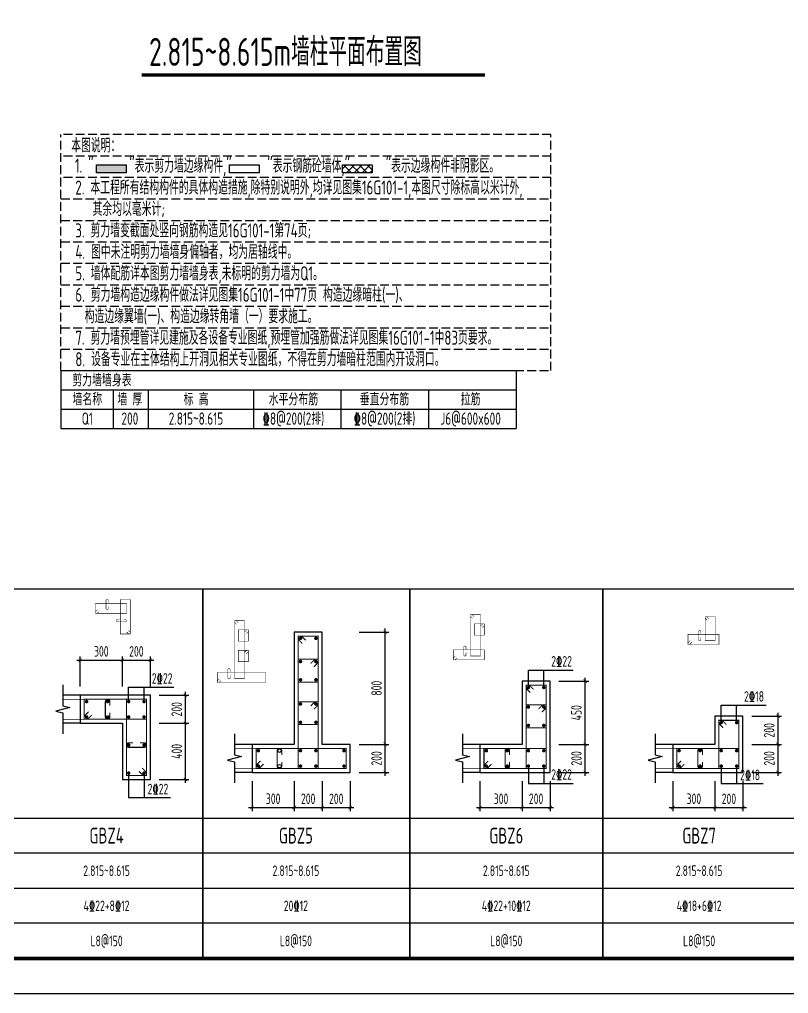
# Model space of a CAD drawing. Extents: x 826826 to 1642106, y -156213 to 399140.
# Drawn here: x 1189031 to 1210965, y 157860 to 185616 of the extents above; entities that cross this region are included whole.
import ezdxf
from ezdxf.enums import TextEntityAlignment as Align

# ---------------------------------------------------------------- set-up
doc = ezdxf.new("R2010")
doc.units = 0
doc.header["$LTSCALE"] = 1000
doc.linetypes.add('DASH', pattern=[0.35, 0.25, -0.1])
doc.layers.get('0').update_dxf_attribs({"linetype": 'CONTINUOUS'})
doc.layers.get('DEFPOINTS').update_dxf_attribs({"linetype": 'CONTINUOUS'})
for name, color, linetype in [('-TK', 7, 'CONTINUOUS'), ('COLU_DE_DIM', 3, 'CONTINUOUS'), ('COLU_DE_TH', 7, 'CONTINUOUS'), ('HATCH', 8, 'CONTINUOUS'), ('LABEL', 1, 'CONTINUOUS'), ('LINK', 6, 'CONTINUOUS'), ('LINK-INDEX', 6, 'CONTINUOUS'), ('PUB_TEXT', 2, 'CONTINUOUS'), ('REIN', 6, 'CONTINUOUS'), ('S-文字', 7, 'CONTINUOUS'), ('S-表格线', 54, 'CONTINUOUS'), ('TAB', 7, 'CONTINUOUS'), ('TAB_TEXT', 7, 'CONTINUOUS'), ('TEXT25', 2, 'CONTINUOUS'), ('THIN', 7, 'CONTINUOUS')]:
    doc.layers.add(name, color=color, linetype=linetype)
doc.styles.add('TSSD_DIMENSION', font='Tssdeng.shx', dxfattribs={"width": 0.7, "bigfont": 'tssdchn.shx'})
doc.styles.add('TSSD_REIN', font='tssdeng.shx', dxfattribs={"width": 0.7, "height": 300, "bigfont": 'tssdchn.shx'})
doc.dimstyles.new('TSSD_25_100', dxfattribs={"dimtxt": 300, "dimasz": 100, "dimexe": 100, "dimexo": 250, "dimgap": 100, "dimtad": 1, "dimdec": 0, "dimlfac": 0.25, "dimzin": 0, "dimdsep": 46, "dimtxsty": 'TSSD_DIMENSION', "dimblk": 'ARCHTICK', "dimcen": 0, "dimdle": 100, "dimclrt": 7, "dimadec": 0, "dimazin": 0, "dimtfac": 1, "dimtdec": 0, "dimtix": 1, "dimtmove": 2, "dimatfit": 3, "dimldrblk": 'ARCHTICK', "dimfxl": 0, "dimtolj": 1, "dimtzin": 0, "dimarcsym": 0})

# ---------------------------------------------------------------- blocks, each defined once
blk = doc.blocks.new('_ArchTick')
at = {"color": 0, "linetype": 'ByBlock', "const_width": 0.15}
blk.add_lwpolyline([(-0.5, -0.5), (0.5, 0.5)], dxfattribs=at)
blk = doc.blocks.new('*D522')
at = {"layer": 'COLU_DE_DIM', "color": 0, "lineweight": -2}
for p, q in [((1190765, 166610), (1190765, 167460)), ((1191965, 166610), (1191965, 167460)), ((1190665, 167360), (1192065, 167360))]:
    blk.add_line(p, q, dxfattribs=at)
at = {"layer": 'DEFPOINTS', "color": 0}
for p in [(1191965, 167360), (1190765, 166360), (1191965, 166360)]:
    blk.add_point(p, dxfattribs=at)
at = {"layer": 'COLU_DE_DIM', "color": 0, "lineweight": -2, "xscale": 100, "yscale": 100, "zscale": 100, "rotation": 180}
blk.add_blockref('_ArchTick', (1190765, 167360), dxfattribs=at)
at = {"layer": 'COLU_DE_DIM', "color": 0, "lineweight": -2, "xscale": 100, "yscale": 100, "zscale": 100}
blk.add_blockref('_ArchTick', (1191965, 167360), dxfattribs=at)
at = {"layer": 'COLU_DE_DIM', "color": 7, "insert": (1191365, 167610), "char_height": 300, "attachment_point": 5, "style": 'TSSD_DIMENSION'}
blk.add_mtext('\\A1;300', dxfattribs=at)
blk = doc.blocks.new('*D523')
at = {"layer": 'COLU_DE_DIM', "color": 0, "lineweight": -2}
for p, q in [((1191965, 166610), (1191965, 167460)), ((1192765, 166610), (1192765, 167460)), ((1191865, 167360), (1192865, 167360))]:
    blk.add_line(p, q, dxfattribs=at)
at = {"layer": 'DEFPOINTS', "color": 0}
for p in [(1192765, 167360), (1191965, 166360), (1192765, 166360)]:
    blk.add_point(p, dxfattribs=at)
at = {"layer": 'COLU_DE_DIM', "color": 0, "lineweight": -2, "xscale": 100, "yscale": 100, "zscale": 100, "rotation": 180}
blk.add_blockref('_ArchTick', (1191965, 167360), dxfattribs=at)
at = {"layer": 'COLU_DE_DIM', "color": 0, "lineweight": -2, "xscale": 100, "yscale": 100, "zscale": 100}
blk.add_blockref('_ArchTick', (1192765, 167360), dxfattribs=at)
at = {"layer": 'COLU_DE_DIM', "color": 7, "insert": (1192365, 167610), "char_height": 300, "attachment_point": 5, "style": 'TSSD_DIMENSION'}
blk.add_mtext('\\A1;200', dxfattribs=at)
blk = doc.blocks.new('*D524')
at = {"layer": 'COLU_DE_DIM', "color": 0, "lineweight": -2}
for p, q in [((1193015, 165560), (1193865, 165560)), ((1193765, 163860), (1193765, 165660)), ((1193015, 163960), (1193865, 163960))]:
    blk.add_line(p, q, dxfattribs=at)
at = {"layer": 'DEFPOINTS', "color": 0}
for p in [(1192765, 165560), (1193765, 165560), (1192765, 163960)]:
    blk.add_point(p, dxfattribs=at)
at = {"layer": 'COLU_DE_DIM', "color": 0, "lineweight": -2, "xscale": 100, "yscale": 100, "zscale": 100}
for p, rotation in [((1193765, 165560), 90), ((1193765, 163960), 270)]:
    blk.add_blockref('_ArchTick', p, dxfattribs=dict(at, rotation=rotation))
at = {"layer": 'COLU_DE_DIM', "color": 7, "insert": (1193515, 164760), "char_height": 300, "attachment_point": 5, "rotation": 90, "style": 'TSSD_DIMENSION'}
blk.add_mtext('\\A1;400', dxfattribs=at)
blk = doc.blocks.new('*D525')
at = {"layer": 'COLU_DE_DIM', "color": 0, "lineweight": -2}
for p, q in [((1193015, 166360), (1193865, 166360)), ((1193765, 165460), (1193765, 166460)), ((1193015, 165560), (1193865, 165560))]:
    blk.add_line(p, q, dxfattribs=at)
at = {"layer": 'DEFPOINTS', "color": 0}
for p in [(1192765, 166360), (1193765, 166360), (1192765, 165560)]:
    blk.add_point(p, dxfattribs=at)
at = {"layer": 'COLU_DE_DIM', "color": 0, "lineweight": -2, "xscale": 100, "yscale": 100, "zscale": 100}
for p, rotation in [((1193765, 166360), 90), ((1193765, 165560), 270)]:
    blk.add_blockref('_ArchTick', p, dxfattribs=dict(at, rotation=rotation))
at = {"layer": 'COLU_DE_DIM', "color": 7, "insert": (1193515, 165960), "char_height": 300, "attachment_point": 5, "rotation": 90, "style": 'TSSD_DIMENSION'}
blk.add_mtext('\\A1;200', dxfattribs=at)
blk = doc.blocks.new('*D526')
at = {"layer": 'COLU_DE_DIM', "color": 0, "lineweight": -2}
for p, q in [((1202165, 163910), (1202165, 163060)), ((1203365, 163910), (1203365, 163060)), ((1202065, 163160), (1203465, 163160))]:
    blk.add_line(p, q, dxfattribs=at)
at = {"layer": 'DEFPOINTS', "color": 0}
for p in [(1202165, 164160), (1203365, 164160), (1203365, 163160)]:
    blk.add_point(p, dxfattribs=at)
at = {"layer": 'COLU_DE_DIM', "color": 0, "lineweight": -2, "xscale": 100, "yscale": 100, "zscale": 100, "rotation": 180}
blk.add_blockref('_ArchTick', (1202165, 163160), dxfattribs=at)
at = {"layer": 'COLU_DE_DIM', "color": 0, "lineweight": -2, "xscale": 100, "yscale": 100, "zscale": 100}
blk.add_blockref('_ArchTick', (1203365, 163160), dxfattribs=at)
at = {"layer": 'COLU_DE_DIM', "color": 7, "insert": (1202765, 163410), "char_height": 300, "attachment_point": 5, "style": 'TSSD_DIMENSION'}
blk.add_mtext('\\A1;300', dxfattribs=at)
blk = doc.blocks.new('*D527')
at = {"layer": 'COLU_DE_DIM', "color": 0, "lineweight": -2}
for p, q in [((1203365, 163910), (1203365, 163060)), ((1204165, 163910), (1204165, 163060)), ((1203265, 163160), (1204265, 163160))]:
    blk.add_line(p, q, dxfattribs=at)
at = {"layer": 'DEFPOINTS', "color": 0}
for p in [(1203365, 164160), (1204165, 164160), (1204165, 163160)]:
    blk.add_point(p, dxfattribs=at)
at = {"layer": 'COLU_DE_DIM', "color": 0, "lineweight": -2, "xscale": 100, "yscale": 100, "zscale": 100, "rotation": 180}
blk.add_blockref('_ArchTick', (1203365, 163160), dxfattribs=at)
at = {"layer": 'COLU_DE_DIM', "color": 0, "lineweight": -2, "xscale": 100, "yscale": 100, "zscale": 100}
blk.add_blockref('_ArchTick', (1204165, 163160), dxfattribs=at)
at = {"layer": 'COLU_DE_DIM', "color": 7, "insert": (1203765, 163410), "char_height": 300, "attachment_point": 5, "style": 'TSSD_DIMENSION'}
blk.add_mtext('\\A1;200', dxfattribs=at)
blk = doc.blocks.new('*D528')
at = {"layer": 'COLU_DE_DIM', "color": 0, "lineweight": -2}
for p, q in [((1204415, 164960), (1205265, 164960)), ((1205165, 164060), (1205165, 165060)), ((1204415, 164160), (1205265, 164160))]:
    blk.add_line(p, q, dxfattribs=at)
at = {"layer": 'DEFPOINTS', "color": 0}
for p in [(1204165, 164960), (1205165, 164960), (1204165, 164160)]:
    blk.add_point(p, dxfattribs=at)
at = {"layer": 'COLU_DE_DIM', "color": 0, "lineweight": -2, "xscale": 100, "yscale": 100, "zscale": 100}
for p, rotation in [((1205165, 164960), 90), ((1205165, 164160), 270)]:
    blk.add_blockref('_ArchTick', p, dxfattribs=dict(at, rotation=rotation))
at = {"layer": 'COLU_DE_DIM', "color": 7, "insert": (1204915, 164560), "char_height": 300, "attachment_point": 5, "rotation": 90, "style": 'TSSD_DIMENSION'}
blk.add_mtext('\\A1;200', dxfattribs=at)
blk = doc.blocks.new('*D529')
at = {"layer": 'COLU_DE_DIM', "color": 0, "lineweight": -2}
for p, q in [((1205165, 164860), (1205165, 166860)), ((1204415, 166760), (1205265, 166760)), ((1204415, 164960), (1205265, 164960))]:
    blk.add_line(p, q, dxfattribs=at)
at = {"layer": 'DEFPOINTS', "color": 0}
for p in [(1204165, 166760), (1205165, 166760), (1204165, 164960)]:
    blk.add_point(p, dxfattribs=at)
at = {"layer": 'COLU_DE_DIM', "color": 0, "lineweight": -2, "xscale": 100, "yscale": 100, "zscale": 100}
for p, rotation in [((1205165, 166760), 90), ((1205165, 164960), 270)]:
    blk.add_blockref('_ArchTick', p, dxfattribs=dict(at, rotation=rotation))
at = {"layer": 'COLU_DE_DIM', "color": 7, "insert": (1204915, 165860), "char_height": 300, "attachment_point": 5, "rotation": 90, "style": 'TSSD_DIMENSION'}
blk.add_mtext('\\A1;450', dxfattribs=at)
blk = doc.blocks.new('*D542')
at = {"layer": 'COLU_DE_DIM', "color": 0, "lineweight": -2}
for p, q in [((1207665, 163910), (1207665, 163060)), ((1208865, 163910), (1208865, 163060)), ((1207565, 163160), (1208965, 163160))]:
    blk.add_line(p, q, dxfattribs=at)
at = {"layer": 'DEFPOINTS', "color": 0}
for p in [(1207665, 164160), (1208865, 164160), (1208865, 163160)]:
    blk.add_point(p, dxfattribs=at)
at = {"layer": 'COLU_DE_DIM', "color": 0, "lineweight": -2, "xscale": 100, "yscale": 100, "zscale": 100, "rotation": 180}
blk.add_blockref('_ArchTick', (1207665, 163160), dxfattribs=at)
at = {"layer": 'COLU_DE_DIM', "color": 0, "lineweight": -2, "xscale": 100, "yscale": 100, "zscale": 100}
blk.add_blockref('_ArchTick', (1208865, 163160), dxfattribs=at)
at = {"layer": 'COLU_DE_DIM', "color": 7, "insert": (1208265, 163410), "char_height": 300, "attachment_point": 5, "style": 'TSSD_DIMENSION'}
blk.add_mtext('\\A1;300', dxfattribs=at)
blk = doc.blocks.new('*D543')
at = {"layer": 'COLU_DE_DIM', "color": 0, "lineweight": -2}
for p, q in [((1208865, 163910), (1208865, 163060)), ((1209665, 163910), (1209665, 163060)), ((1208765, 163160), (1209765, 163160))]:
    blk.add_line(p, q, dxfattribs=at)
at = {"layer": 'DEFPOINTS', "color": 0}
for p in [(1208865, 164160), (1209665, 164160), (1209665, 163160)]:
    blk.add_point(p, dxfattribs=at)
at = {"layer": 'COLU_DE_DIM', "color": 0, "lineweight": -2, "xscale": 100, "yscale": 100, "zscale": 100, "rotation": 180}
blk.add_blockref('_ArchTick', (1208865, 163160), dxfattribs=at)
at = {"layer": 'COLU_DE_DIM', "color": 0, "lineweight": -2, "xscale": 100, "yscale": 100, "zscale": 100}
blk.add_blockref('_ArchTick', (1209665, 163160), dxfattribs=at)
at = {"layer": 'COLU_DE_DIM', "color": 7, "insert": (1209265, 163410), "char_height": 300, "attachment_point": 5, "style": 'TSSD_DIMENSION'}
blk.add_mtext('\\A1;200', dxfattribs=at)
blk = doc.blocks.new('*D544')
at = {"layer": 'COLU_DE_DIM', "color": 0, "lineweight": -2}
for p, q in [((1209915, 164960), (1210765, 164960)), ((1210665, 164060), (1210665, 165060)), ((1209915, 164160), (1210765, 164160))]:
    blk.add_line(p, q, dxfattribs=at)
at = {"layer": 'DEFPOINTS', "color": 0}
for p in [(1209665, 164960), (1210665, 164960), (1209665, 164160)]:
    blk.add_point(p, dxfattribs=at)
at = {"layer": 'COLU_DE_DIM', "color": 0, "lineweight": -2, "xscale": 100, "yscale": 100, "zscale": 100}
for p, rotation in [((1210665, 164960), 90), ((1210665, 164160), 270)]:
    blk.add_blockref('_ArchTick', p, dxfattribs=dict(at, rotation=rotation))
at = {"layer": 'COLU_DE_DIM', "color": 7, "insert": (1210415, 164560), "char_height": 300, "attachment_point": 5, "rotation": 90, "style": 'TSSD_DIMENSION'}
blk.add_mtext('\\A1;200', dxfattribs=at)
blk = doc.blocks.new('*D545')
at = {"layer": 'COLU_DE_DIM', "color": 0, "lineweight": -2}
for p, q in [((1209915, 165760), (1210765, 165760)), ((1210665, 164860), (1210665, 165860)), ((1209915, 164960), (1210765, 164960))]:
    blk.add_line(p, q, dxfattribs=at)
at = {"layer": 'DEFPOINTS', "color": 0}
for p in [(1209665, 165760), (1210665, 165760), (1209665, 164960)]:
    blk.add_point(p, dxfattribs=at)
at = {"layer": 'COLU_DE_DIM', "color": 0, "lineweight": -2, "xscale": 100, "yscale": 100, "zscale": 100}
for p, rotation in [((1210665, 165760), 90), ((1210665, 164960), 270)]:
    blk.add_blockref('_ArchTick', p, dxfattribs=dict(at, rotation=rotation))
at = {"layer": 'COLU_DE_DIM', "color": 7, "insert": (1210415, 165360), "char_height": 300, "attachment_point": 5, "rotation": 90, "style": 'TSSD_DIMENSION'}
blk.add_mtext('\\A1;200', dxfattribs=at)
blk = doc.blocks.new('*D546')
at = {"layer": 'COLU_DE_DIM', "color": 0, "lineweight": -2}
for p, q in [((1195665, 163910), (1195665, 163060)), ((1196865, 163910), (1196865, 163060)), ((1195565, 163160), (1196965, 163160))]:
    blk.add_line(p, q, dxfattribs=at)
at = {"layer": 'DEFPOINTS', "color": 0}
for p in [(1195665, 164160), (1196865, 164160), (1196865, 163160)]:
    blk.add_point(p, dxfattribs=at)
at = {"layer": 'COLU_DE_DIM', "color": 0, "lineweight": -2, "xscale": 100, "yscale": 100, "zscale": 100, "rotation": 180}
blk.add_blockref('_ArchTick', (1195665, 163160), dxfattribs=at)
at = {"layer": 'COLU_DE_DIM', "color": 0, "lineweight": -2, "xscale": 100, "yscale": 100, "zscale": 100}
blk.add_blockref('_ArchTick', (1196865, 163160), dxfattribs=at)
at = {"layer": 'COLU_DE_DIM', "color": 7, "insert": (1196265, 163410), "char_height": 300, "attachment_point": 5, "style": 'TSSD_DIMENSION'}
blk.add_mtext('\\A1;300', dxfattribs=at)
blk = doc.blocks.new('*D547')
at = {"layer": 'COLU_DE_DIM', "color": 0, "lineweight": -2}
for p, q in [((1196865, 163910), (1196865, 163060)), ((1197665, 163910), (1197665, 163060)), ((1196765, 163160), (1197765, 163160))]:
    blk.add_line(p, q, dxfattribs=at)
at = {"layer": 'DEFPOINTS', "color": 0}
for p in [(1196865, 164160), (1197665, 164160), (1197665, 163160)]:
    blk.add_point(p, dxfattribs=at)
at = {"layer": 'COLU_DE_DIM', "color": 0, "lineweight": -2, "xscale": 100, "yscale": 100, "zscale": 100, "rotation": 180}
blk.add_blockref('_ArchTick', (1196865, 163160), dxfattribs=at)
at = {"layer": 'COLU_DE_DIM', "color": 0, "lineweight": -2, "xscale": 100, "yscale": 100, "zscale": 100}
blk.add_blockref('_ArchTick', (1197665, 163160), dxfattribs=at)
at = {"layer": 'COLU_DE_DIM', "color": 7, "insert": (1197265, 163410), "char_height": 300, "attachment_point": 5, "style": 'TSSD_DIMENSION'}
blk.add_mtext('\\A1;200', dxfattribs=at)
blk = doc.blocks.new('*D548')
at = {"layer": 'COLU_DE_DIM', "color": 0, "lineweight": -2}
for p, q in [((1197665, 163910), (1197665, 163060)), ((1198465, 163910), (1198465, 163060)), ((1197565, 163160), (1198565, 163160))]:
    blk.add_line(p, q, dxfattribs=at)
at = {"layer": 'DEFPOINTS', "color": 0}
for p in [(1197665, 164160), (1198465, 164160), (1198465, 163160)]:
    blk.add_point(p, dxfattribs=at)
at = {"layer": 'COLU_DE_DIM', "color": 0, "lineweight": -2, "xscale": 100, "yscale": 100, "zscale": 100, "rotation": 180}
blk.add_blockref('_ArchTick', (1197665, 163160), dxfattribs=at)
at = {"layer": 'COLU_DE_DIM', "color": 0, "lineweight": -2, "xscale": 100, "yscale": 100, "zscale": 100}
blk.add_blockref('_ArchTick', (1198465, 163160), dxfattribs=at)
at = {"layer": 'COLU_DE_DIM', "color": 7, "insert": (1198065, 163410), "char_height": 300, "attachment_point": 5, "style": 'TSSD_DIMENSION'}
blk.add_mtext('\\A1;200', dxfattribs=at)
blk = doc.blocks.new('*D549')
at = {"layer": 'COLU_DE_DIM', "color": 0, "lineweight": -2}
for p, q in [((1198715, 164960), (1199565, 164960)), ((1199465, 164060), (1199465, 165060)), ((1198715, 164160), (1199565, 164160))]:
    blk.add_line(p, q, dxfattribs=at)
at = {"layer": 'DEFPOINTS', "color": 0}
for p in [(1198465, 164960), (1199465, 164960), (1198465, 164160)]:
    blk.add_point(p, dxfattribs=at)
at = {"layer": 'COLU_DE_DIM', "color": 0, "lineweight": -2, "xscale": 100, "yscale": 100, "zscale": 100}
for p, rotation in [((1199465, 164960), 90), ((1199465, 164160), 270)]:
    blk.add_blockref('_ArchTick', p, dxfattribs=dict(at, rotation=rotation))
at = {"layer": 'COLU_DE_DIM', "color": 7, "insert": (1199215, 164560), "char_height": 300, "attachment_point": 5, "rotation": 90, "style": 'TSSD_DIMENSION'}
blk.add_mtext('\\A1;200', dxfattribs=at)
blk = doc.blocks.new('*D550')
at = {"layer": 'COLU_DE_DIM', "color": 0, "lineweight": -2}
for p, q in [((1199465, 164860), (1199465, 168260)), ((1198715, 168160), (1199565, 168160)), ((1198715, 164960), (1199565, 164960))]:
    blk.add_line(p, q, dxfattribs=at)
at = {"layer": 'DEFPOINTS', "color": 0}
for p in [(1198465, 168160), (1199465, 168160), (1198465, 164960)]:
    blk.add_point(p, dxfattribs=at)
at = {"layer": 'COLU_DE_DIM', "color": 0, "lineweight": -2, "xscale": 100, "yscale": 100, "zscale": 100}
for p, rotation in [((1199465, 168160), 90), ((1199465, 164960), 270)]:
    blk.add_blockref('_ArchTick', p, dxfattribs=dict(at, rotation=rotation))
at = {"layer": 'COLU_DE_DIM', "color": 7, "insert": (1199215, 166560), "char_height": 300, "attachment_point": 5, "rotation": 90, "style": 'TSSD_DIMENSION'}
blk.add_mtext('\\A1;800', dxfattribs=at)
blk = doc.blocks.new('A1')
blk.add_lwpolyline([(0, 59400), (0, 0), (84100, 0), (84100, 59400)], close=True)
at = {"const_width": 100}
blk.add_lwpolyline([(2500, 58400), (2500, 1000), (83100, 1000), (83100, 58400)], close=True, dxfattribs=at)
blk = doc.blocks.new('*U15')
at = {"layer": 'HATCH'}
for points in [[(5140097, 756132), (5140097, 756363), (5140942, 756132)], [(5140097, 756363), (5140942, 756132), (5140942, 756363)]]:
    blk.add_solid(points, dxfattribs=at)

msp = doc.modelspace()

# ---------------------------------------------------------------- hatches: boundary and pattern name
at = {"layer": 'HATCH'}
h = msp.add_hatch(dxfattribs=at)
h.set_pattern_fill('HOLE_MATETIEL', color=252, scale=50, style=0)
h.set_pattern_definition([(45, (894333.28, 215106.68), (-112.2532, 112.2532), []), (135, (894333.28, 215106.68), (-112.2532, -112.2532), [])])
h.paths.add_polyline_path([(1198247.63, 181475.7), (1199092.43, 181475.7), (1199092.43, 181244.98), (1198247.63, 181244.98)])

# ---------------------------------------------------------------- linework, layer by layer
at = {"layer": 'COLU_DE_TH'}
for points in [[(1195664.93, 164959.85), (1195664.93, 164159.85), (1198464.93, 164159.85), (1198464.93, 164959.85), (1197664.93, 164959.85), (1197664.94, 168160.34), (1196864.94, 168160.34), (1196864.93, 164959.85), (1195664.93, 164959.85)], [(1202164.93, 164959.85), (1202164.93, 164159.85), (1204164.93, 164159.85), (1204164.93, 166759.85), (1203364.93, 166759.85), (1203364.93, 164959.85), (1202164.93, 164959.85)], [(1190764.93, 166359.85), (1190764.93, 165559.85), (1191964.93, 165559.85), (1191964.93, 163959.85), (1192764.93, 163959.85), (1192764.93, 166359.85), (1190764.93, 166359.85)], [(1207664.93, 164959.85), (1207664.93, 164159.85), (1209664.93, 164159.85), (1209664.93, 165759.85), (1208864.93, 165759.85), (1208864.93, 164959.85), (1207664.93, 164959.85)]]:
    msp.add_lwpolyline(points, close=True, dxfattribs=at)
at = {"layer": 'LABEL'}
for p, q in [((1203544.93, 167075.37), (1204824.93, 167075.37)), ((1203544.93, 166579.85), (1203544.93, 167075.37)), ((1203984.93, 166579.85), (1203984.93, 167075.37)), ((1192144.93, 166587.3), (1193433.65, 166587.3)), ((1192144.93, 166179.84), (1192144.93, 166587.3)), ((1192584.93, 166179.84), (1192584.93, 166587.3)), ((1209044.93, 166075.37), (1210324.93, 166075.37)), ((1209044.93, 165579.85), (1209044.93, 166075.37)), ((1209484.93, 165579.85), (1209484.93, 166075.37)), ((1203544.93, 164339.85), (1203544.93, 163844.32)), ((1203984.93, 164339.85), (1203984.93, 163844.32)), ((1209044.93, 164339.85), (1209044.93, 163844.32)), ((1209484.93, 164339.85), (1209484.93, 163844.32)), ((1192144.93, 164139.85), (1192144.93, 163443.98)), ((1192584.93, 164139.85), (1192584.93, 163443.98)), ((1203544.93, 163844.32), (1204824.93, 163844.32)), ((1209044.93, 163844.32), (1210239.54, 163844.32)), ((1192144.93, 163443.98), (1193339.54, 163443.98))]:
    msp.add_line(p, q, dxfattribs=at)
at = {"layer": 'LINK', "const_width": 30}
for points in [[(1197099.94, 167833.42), (1196979.94, 167953.42), (1196979.94, 168045.34), (1197549.94, 168045.34), (1197549.93, 164274.85), (1196979.93, 164274.85), (1196979.94, 168045.34), (1197071.86, 168045.34), (1197191.86, 167925.34)], [(1197338.01, 167264.34), (1197458.01, 167384.34), (1197549.94, 167384.34), (1197549.94, 166734.36), (1196979.94, 166734.36), (1196979.94, 167384.34), (1197549.94, 167384.34), (1197549.94, 167292.42), (1197429.94, 167172.42)], [(1203599.93, 166432.92), (1203479.93, 166552.92), (1203479.93, 166644.85), (1204049.93, 166644.85), (1204049.93, 164274.85), (1203479.93, 164274.85), (1203479.93, 166644.85), (1203571.86, 166644.85), (1203691.86, 166524.85)], [(1191091.86, 165794.85), (1190971.86, 165674.85), (1190879.93, 165674.85), (1190879.93, 166244.85), (1192649.93, 166244.85), (1192649.93, 165674.85), (1190879.93, 165674.85), (1190879.93, 165766.77), (1190999.93, 165886.77)], [(1192529.93, 164286.77), (1192649.93, 164166.77), (1192649.93, 164074.85), (1192079.93, 164074.85), (1192079.93, 166244.85), (1192649.93, 166244.85), (1192649.93, 164074.85), (1192558.01, 164074.85), (1192438.01, 164194.85)], [(1197338.01, 166053.36), (1197458.01, 166173.36), (1197549.94, 166173.36), (1197549.94, 165523.38), (1196979.94, 165523.38), (1196979.94, 166173.36), (1197549.94, 166173.36), (1197549.94, 166081.43), (1197429.94, 165961.43)], [(1203838.01, 165969.16), (1203958.01, 166089.16), (1204049.93, 166089.16), (1204049.93, 165433.33), (1203479.93, 165433.33), (1203479.93, 166089.16), (1204049.93, 166089.16), (1204049.93, 165997.24), (1203929.93, 165877.24)], [(1209099.93, 165432.92), (1208979.93, 165552.92), (1208979.93, 165644.85), (1209549.93, 165644.85), (1209549.93, 164274.85), (1208979.93, 164274.85), (1208979.93, 165644.85), (1209071.86, 165644.85), (1209191.86, 165524.85)], [(1195991.86, 164394.85), (1195871.86, 164274.85), (1195779.93, 164274.85), (1195779.93, 164844.85), (1198349.93, 164844.85), (1198349.93, 164274.85), (1195779.93, 164274.85), (1195779.93, 164366.77), (1195899.93, 164486.77)], [(1202491.86, 164394.85), (1202371.86, 164274.85), (1202279.93, 164274.85), (1202279.93, 164844.85), (1204049.93, 164844.85), (1204049.93, 164274.85), (1202279.93, 164274.85), (1202279.93, 164366.77), (1202399.93, 164486.77)], [(1207991.86, 164394.85), (1207871.86, 164274.85), (1207779.93, 164274.85), (1207779.93, 164844.85), (1209549.93, 164844.85), (1209549.93, 164274.85), (1207779.93, 164274.85), (1207779.93, 164366.77), (1207899.93, 164486.77)]]:
    msp.add_lwpolyline(points, dxfattribs=at)
for points in [[(1191609.93, 166059.85), (1191609.93, 166179.85, 1), (1191479.93, 166179.85), (1191479.93, 165739.85, 1), (1191609.93, 165739.85), (1191609.93, 165859.85)], [(1192264.93, 165004.85), (1192144.93, 165004.85, 1), (1192144.93, 164874.85), (1192584.93, 164874.85, 1), (1192584.93, 165004.85), (1192464.93, 165004.85)], [(1196509.93, 164659.85), (1196509.93, 164779.85, 1), (1196379.93, 164779.85), (1196379.93, 164339.85, 1), (1196509.93, 164339.85), (1196509.93, 164459.85)], [(1203009.93, 164659.85), (1203009.93, 164779.85, 1), (1202879.93, 164779.85), (1202879.93, 164339.85, 1), (1203009.93, 164339.85), (1203009.93, 164459.85)], [(1208509.93, 164659.85), (1208509.93, 164779.85, 1), (1208379.93, 164779.85), (1208379.93, 164339.85, 1), (1208509.93, 164339.85), (1208509.93, 164459.85)]]:
    msp.add_lwpolyline(points, format="xyb", dxfattribs=at)
at = {"layer": 'LINK-INDEX', "const_width": 15}
for points in [[(1191562.43, 168994.66), (1191562.43, 169054.66, 1), (1191497.43, 169054.66), (1191497.43, 168834.66, 1), (1191562.43, 168834.66), (1191562.43, 168894.66)], [(1191889.93, 168517.16), (1191829.93, 168517.16, 1), (1191829.93, 168452.16), (1192049.93, 168452.16, 1), (1192049.93, 168517.16), (1191989.93, 168517.16)], [(1208462.43, 168109.85), (1208462.43, 168169.85, 1), (1208397.43, 168169.85), (1208397.43, 167949.85, 1), (1208462.43, 167949.85), (1208462.43, 168009.85)], [(1201768.58, 167669.36), (1201768.58, 167729.36, 1), (1201703.58, 167729.36), (1201703.58, 167509.36, 1), (1201768.58, 167509.36), (1201768.58, 167569.36)], [(1195038.26, 167024.18), (1195038.26, 167084.18, 1), (1194973.26, 167084.18), (1194973.26, 166864.18, 1), (1195038.26, 166864.18), (1195038.26, 166924.18)]]:
    msp.add_lwpolyline(points, format="xyb", dxfattribs=at)
for points in [[(1192132.43, 168208.12), (1192192.43, 168148.12), (1192192.43, 168102.16), (1191907.43, 168102.16), (1191907.43, 169087.16), (1192192.43, 169087.16), (1192192.43, 168102.16), (1192146.47, 168102.16), (1192086.47, 168162.16)], [(1191303.4, 168752.16), (1191243.4, 168692.16), (1191197.43, 168692.16), (1191197.43, 168977.16), (1192082.43, 168977.16), (1192082.43, 168692.16), (1191197.43, 168692.16), (1191197.43, 168738.12), (1191257.43, 168798.12)], [(1195223.26, 168379.15), (1195163.26, 168439.15), (1195163.26, 168485.11), (1195448.26, 168485.11), (1195448.26, 166831.68), (1195163.26, 166831.68), (1195163.26, 168485.11), (1195209.22, 168485.11), (1195269.22, 168425.11)], [(1201953.58, 168549.65), (1201893.58, 168609.65), (1201893.58, 168655.61), (1202178.58, 168655.61), (1202178.58, 167476.86), (1201893.58, 167476.86), (1201893.58, 168655.61), (1201939.55, 168655.61), (1201999.55, 168595.61)], [(1208647.43, 168496.38), (1208587.43, 168556.38), (1208587.43, 168602.35), (1208872.43, 168602.35), (1208872.43, 167917.35), (1208587.43, 167917.35), (1208587.43, 168602.35), (1208633.39, 168602.35), (1208693.39, 168542.35)], [(1195452.3, 168165.12), (1195512.3, 168225.12), (1195558.26, 168225.12), (1195558.26, 167900.13), (1195273.26, 167900.13), (1195273.26, 168225.12), (1195558.26, 168225.12), (1195558.26, 168179.16), (1195498.26, 168119.16)], [(1202182.62, 168335.62), (1202242.62, 168395.62), (1202288.58, 168395.62), (1202288.58, 168070.63), (1202003.58, 168070.63), (1202003.58, 168395.62), (1202288.58, 168395.62), (1202288.58, 168349.66), (1202228.58, 168289.66)], [(1208203.39, 167867.35), (1208143.39, 167807.35), (1208097.43, 167807.35), (1208097.43, 168092.35), (1208982.43, 168092.35), (1208982.43, 167807.35), (1208097.43, 167807.35), (1208097.43, 167853.31), (1208157.43, 167913.31)], [(1195452.3, 167580.14), (1195512.3, 167640.14), (1195558.26, 167640.14), (1195558.26, 167315.15), (1195273.26, 167315.15), (1195273.26, 167640.14), (1195558.26, 167640.14), (1195558.26, 167594.18), (1195498.26, 167534.18)], [(1201509.55, 167426.86), (1201449.55, 167366.86), (1201403.58, 167366.86), (1201403.58, 167651.86), (1202288.58, 167651.86), (1202288.58, 167366.86), (1201403.58, 167366.86), (1201403.58, 167412.82), (1201463.58, 167472.82)], [(1194779.22, 166781.68), (1194719.22, 166721.68), (1194673.26, 166721.68), (1194673.26, 167006.68), (1196058.26, 167006.68), (1196058.26, 166721.68), (1194673.26, 166721.68), (1194673.26, 166767.64), (1194733.26, 166827.64)]]:
    msp.add_lwpolyline(points, dxfattribs=at)
at = {"layer": 'LINK-INDEX', "color": 1, "const_width": 20}
for points in [[(1190979.93, 166244.85), (1190264.93, 166244.85)], [(1190979.93, 165674.85), (1190264.93, 165674.85)], [(1195879.93, 164844.85), (1195164.93, 164844.85)], [(1202379.93, 164844.85), (1201664.93, 164844.85)], [(1207879.93, 164844.85), (1207164.93, 164844.85)], [(1195879.93, 164274.85), (1195164.93, 164274.85)], [(1202379.93, 164274.85), (1201664.93, 164274.85)], [(1207879.93, 164274.85), (1207164.93, 164274.85)]]:
    msp.add_lwpolyline(points, dxfattribs=at)
at = {"layer": 'PUB_TEXT', "color": 7, "const_width": 100}
msp.add_lwpolyline([(1192516.95, 184033.3), (1202304.08, 184033.3)], dxfattribs=at)
at = {"layer": 'REIN', "const_width": 50}
for points in [[(1197019.94, 167980.34, 1), (1197069.94, 167980.34, 1), (1197019.94, 167980.34)], [(1197459.94, 167980.34, 1), (1197509.94, 167980.34, 1), (1197459.94, 167980.34)], [(1197044.94, 167344.34, 1), (1197044.94, 167294.34, 1), (1197044.94, 167344.34)], [(1197484.94, 167344.34, 1), (1197484.94, 167294.34, 1), (1197484.94, 167344.34)], [(1197044.93, 166824.36, 1), (1197044.93, 166774.36, 1), (1197044.93, 166824.36)], [(1197484.93, 166824.36, 1), (1197484.93, 166774.36, 1), (1197484.93, 166824.36)], [(1203519.93, 166579.85, 1), (1203569.93, 166579.85, 1), (1203519.93, 166579.85)], [(1203959.93, 166579.85, 1), (1204009.93, 166579.85, 1), (1203959.93, 166579.85)], [(1190919.93, 166179.85, 1), (1190969.93, 166179.85, 1), (1190919.93, 166179.85)], [(1191519.93, 166179.85, 1), (1191569.93, 166179.85, 1), (1191519.93, 166179.85)], [(1192119.93, 166179.85, 1), (1192169.93, 166179.85, 1), (1192119.93, 166179.85)], [(1192559.93, 166179.85, 1), (1192609.93, 166179.85, 1), (1192559.93, 166179.85)], [(1197044.94, 166133.36, 1), (1197044.94, 166083.36, 1), (1197044.94, 166133.36)], [(1197484.94, 166133.36, 1), (1197484.94, 166083.36, 1), (1197484.94, 166133.36)], [(1203544.93, 166049.16, 1), (1203544.93, 165999.16, 1), (1203544.93, 166049.16)], [(1203984.93, 166049.16, 1), (1203984.93, 165999.16, 1), (1203984.93, 166049.16)], [(1190919.93, 165739.85, 1), (1190969.93, 165739.85, 1), (1190919.93, 165739.85)], [(1191519.93, 165739.85, 1), (1191569.93, 165739.85, 1), (1191519.93, 165739.85)], [(1192119.93, 165739.85, 1), (1192169.93, 165739.85, 1), (1192119.93, 165739.85)], [(1192559.93, 165739.85, 1), (1192609.93, 165739.85, 1), (1192559.93, 165739.85)], [(1197044.94, 165613.38, 1), (1197044.94, 165563.38, 1), (1197044.94, 165613.38)], [(1197484.94, 165613.38, 1), (1197484.94, 165563.38, 1), (1197484.94, 165613.38)], [(1203544.93, 165523.33, 1), (1203544.93, 165473.33, 1), (1203544.93, 165523.33)], [(1203984.93, 165523.33, 1), (1203984.93, 165473.33, 1), (1203984.93, 165523.33)], [(1209019.93, 165579.85, 1), (1209069.93, 165579.85, 1), (1209019.93, 165579.85)], [(1209459.93, 165579.85, 1), (1209509.93, 165579.85, 1), (1209459.93, 165579.85)], [(1192119.93, 164939.85, 1), (1192169.93, 164939.85, 1), (1192119.93, 164939.85)], [(1192559.93, 164939.85, 1), (1192609.93, 164939.85, 1), (1192559.93, 164939.85)], [(1195819.93, 164779.85, 1), (1195869.93, 164779.85, 1), (1195819.93, 164779.85)], [(1197019.93, 164779.85, 1), (1197069.93, 164779.85, 1), (1197019.93, 164779.85)], [(1197459.93, 164779.85, 1), (1197509.93, 164779.85, 1), (1197459.93, 164779.85)], [(1198259.93, 164779.85, 1), (1198309.93, 164779.85, 1), (1198259.93, 164779.85)], [(1202319.93, 164779.85, 1), (1202369.93, 164779.85, 1), (1202319.93, 164779.85)], [(1202919.93, 164779.85, 1), (1202969.93, 164779.85, 1), (1202919.93, 164779.85)], [(1203519.93, 164779.85, 1), (1203569.93, 164779.85, 1), (1203519.93, 164779.85)], [(1203959.93, 164779.85, 1), (1204009.93, 164779.85, 1), (1203959.93, 164779.85)], [(1207819.93, 164779.85, 1), (1207869.93, 164779.85, 1), (1207819.93, 164779.85)], [(1208419.93, 164779.85, 1), (1208469.93, 164779.85, 1), (1208419.93, 164779.85)], [(1209019.93, 164779.85, 1), (1209069.93, 164779.85, 1), (1209019.93, 164779.85)], [(1209459.93, 164779.85, 1), (1209509.93, 164779.85, 1), (1209459.93, 164779.85)], [(1195819.93, 164339.85, 1), (1195869.93, 164339.85, 1), (1195819.93, 164339.85)], [(1197019.93, 164339.85, 1), (1197069.93, 164339.85, 1), (1197019.93, 164339.85)], [(1197459.93, 164339.85, 1), (1197509.93, 164339.85, 1), (1197459.93, 164339.85)], [(1198259.93, 164339.85, 1), (1198309.93, 164339.85, 1), (1198259.93, 164339.85)], [(1202319.93, 164339.85, 1), (1202369.93, 164339.85, 1), (1202319.93, 164339.85)], [(1202919.93, 164339.85, 1), (1202969.93, 164339.85, 1), (1202919.93, 164339.85)], [(1203519.93, 164339.85, 1), (1203569.93, 164339.85, 1), (1203519.93, 164339.85)], [(1203959.93, 164339.85, 1), (1204009.93, 164339.85, 1), (1203959.93, 164339.85)], [(1207819.93, 164339.85, 1), (1207869.93, 164339.85, 1), (1207819.93, 164339.85)], [(1208419.93, 164339.85, 1), (1208469.93, 164339.85, 1), (1208419.93, 164339.85)], [(1209019.93, 164339.85, 1), (1209069.93, 164339.85, 1), (1209019.93, 164339.85)], [(1209459.93, 164339.85, 1), (1209509.93, 164339.85, 1), (1209459.93, 164339.85)], [(1192119.93, 164139.85, 1), (1192169.93, 164139.85, 1), (1192119.93, 164139.85)], [(1192559.93, 164139.85, 1), (1192609.93, 164139.85, 1), (1192559.93, 164139.85)]]:
    msp.add_lwpolyline(points, format="xyb", close=True, dxfattribs=at)
at = {"layer": 'REIN'}
for centre in [(1196444.93, 164779.85), (1196444.93, 164339.85)]:
    msp.add_circle(centre, 50, dxfattribs=at)
at = {"layer": 'S-文字'}
for points in [[(1191224.4, 181475.7), (1192069.2, 181475.7), (1192069.2, 181244.98), (1191224.4, 181244.98)], [(1195020.87, 181475.7), (1195865.67, 181475.7), (1195865.67, 181244.98), (1195020.87, 181244.98)], [(1198247.63, 181475.7), (1199092.43, 181475.7), (1199092.43, 181244.98), (1198247.63, 181244.98)]]:
    msp.add_lwpolyline(points, close=True, dxfattribs=at)
at = {"layer": 'S-表格线', "linetype": 'DASH'}
for p, q in [((1190214.93, 175609.87), (1190214.93, 182336.63)), ((1204190.04, 182336.63), (1190214.93, 182336.63)), ((1204190.04, 175609.87), (1204190.04, 182336.63)), ((1204190.04, 181725.11), (1190214.93, 181725.11)), ((1204190.04, 181113.59), (1190214.93, 181113.59)), ((1190214.93, 180502.06), (1204190.04, 180502.06)), ((1190214.93, 179890.54), (1204190.04, 179890.54)), ((1190214.93, 179279.01), (1204190.04, 179279.01)), ((1190214.93, 178667.49), (1204190.04, 178667.49)), ((1190214.93, 178055.96), (1204190.04, 178055.96)), ((1190214.93, 177444.44), (1204190.04, 177444.44)), ((1190214.93, 176832.92), (1204190.04, 176832.92)), ((1190214.93, 176221.39), (1204190.04, 176221.39)), ((1190214.93, 175609.87), (1204190.04, 175609.87))]:
    msp.add_line(p, q, dxfattribs=at)
at = {"layer": 'S-表格线'}
for p, q in [((1190214.93, 175609.87), (1190214.93, 173959.87)), ((1190214.93, 175609.87), (1203200.68, 175609.87)), ((1203200.68, 175609.87), (1203200.68, 173959.87)), ((1190214.93, 175059.87), (1203200.68, 175059.87)), ((1191700.68, 175059.87), (1191700.68, 173959.87)), ((1192700.68, 175059.87), (1192700.68, 173959.87)), ((1195700.68, 175059.87), (1195700.68, 173959.87)), ((1198200.68, 175059.87), (1198200.68, 173959.87)), ((1200700.68, 175059.87), (1200700.68, 173959.87)), ((1190214.93, 174509.87), (1203200.68, 174509.87)), ((1190214.93, 173959.87), (1203200.68, 173959.87))]:
    msp.add_line(p, q, dxfattribs=at)
at = {"layer": 'TAB'}
for points in [[(1188764.93, 169389.4), (1194264.93, 169389.4), (1194264.93, 158859.85), (1188764.93, 158859.85), (1188764.93, 169389.4), (1188764.93, 162859.85), (1194264.93, 162859.85), (1194264.93, 161859.85), (1188764.93, 161859.85), (1188764.93, 160859.85), (1194264.93, 160859.85), (1194264.93, 159859.85), (1188764.93, 159859.85)], [(1194264.93, 169389.4), (1200164.93, 169389.4), (1200164.93, 158859.85), (1194264.93, 158859.85), (1194264.93, 169389.4), (1194264.93, 162859.85), (1200164.93, 162859.85), (1200164.93, 161859.85), (1194264.93, 161859.85), (1194264.93, 160859.85), (1200164.93, 160859.85), (1200164.93, 159859.85), (1194264.93, 159859.85)], [(1200164.93, 169389.4), (1205664.93, 169389.4), (1205664.93, 158859.85), (1200164.93, 158859.85), (1200164.93, 169389.4), (1200164.93, 162859.85), (1205664.93, 162859.85), (1205664.93, 161859.85), (1200164.93, 161859.85), (1200164.93, 160859.85), (1205664.93, 160859.85), (1205664.93, 159859.85), (1200164.93, 159859.85)], [(1205664.93, 169389.4), (1211164.93, 169389.4), (1211164.93, 158859.85), (1205664.93, 158859.85), (1205664.93, 169389.4), (1205664.93, 162859.85), (1211164.93, 162859.85), (1211164.93, 161859.85), (1205664.93, 161859.85), (1205664.93, 160859.85), (1211164.93, 160859.85), (1211164.93, 159859.85), (1205664.93, 159859.85)]]:
    msp.add_lwpolyline(points, dxfattribs=at)
at = {"layer": 'THIN'}
for p, q in [((1190764.93, 166359.85), (1190264.93, 166359.85)), ((1190764.93, 165559.85), (1190264.93, 165559.85)), ((1195664.93, 164959.85), (1195164.93, 164959.85)), ((1202164.93, 164959.85), (1201664.93, 164959.85)), ((1207664.93, 164959.85), (1207164.93, 164959.85)), ((1195664.93, 164159.85), (1195164.93, 164159.85)), ((1202164.93, 164159.85), (1201664.93, 164159.85)), ((1207664.93, 164159.85), (1207164.93, 164159.85))]:
    msp.add_line(p, q, dxfattribs=at)
for points in [[(1190264.93, 166659.85), (1190264.93, 166059.85), (1190464.93, 166009.85), (1190064.93, 165909.85), (1190264.93, 165859.85), (1190264.93, 165259.85)], [(1195164.93, 165259.85), (1195164.93, 164659.85), (1195364.93, 164609.85), (1194964.93, 164509.85), (1195164.93, 164459.85), (1195164.93, 163859.85)], [(1201664.93, 165259.85), (1201664.93, 164659.85), (1201864.93, 164609.85), (1201464.93, 164509.85), (1201664.93, 164459.85), (1201664.93, 163859.85)], [(1207164.93, 165259.85), (1207164.93, 164659.85), (1207364.93, 164609.85), (1206964.93, 164509.85), (1207164.93, 164459.85), (1207164.93, 163859.85)]]:
    msp.add_lwpolyline(points, dxfattribs=at)

# ---------------------------------------------------------------- block references
at = {"layer": '-TK'}
msp.add_blockref('A1', (1156964.92, 157859.85), dxfattribs=at)
at = {"layer": 'HATCH'}
msp.add_blockref('*U15', (-3948872.41, -574887.08), dxfattribs=at)

# ---------------------------------------------------------------- texts
at = {"layer": 'PUB_TEXT', "color": 7, "style": 'TSSD_REIN', "width": 0.7}
msp.add_text('2.815~8.615m墙柱平面布置图', height=800, dxfattribs=at).set_placement((1192726.53, 184293.3))
at = {"layer": 'S-文字', "style": 'TSSD_REIN', "width": 0.7}
for s, height, p in [('本图说明：', 400, (1190507.81, 181826.46)), ('1. "      "表示剪力墙边缘构件,"      "表示钢筋砼墙体,"      "表示边缘构件非阴影区。', 400, (1190609.54, 181247.5)), ('2. 本工程所有结构构件的具体构造措施,除特别说明外,均详见图集16G101-1,本图尺寸除标高以米计外,', 400, (1190623.06, 180627.2)), ('其余均以毫米计;', 400, (1191115.67, 180015.68)), ('3. 剪力墙变截面处竖向钢筋构造见16G101-1第74页;', 400, (1190623.06, 179404.15)), ('4. 图中未注明剪力墙墙身偏轴者，均为居轴线中。', 400, (1190623.06, 178792.63)), ('6. 剪力墙构造边缘构件做法详见图集16G101-1中77页 构造边缘暗柱(一)、', 400, (1190623.06, 177569.58)), ('构造边缘翼墙(一)、构造边缘转角墙（一）要求施工。', 400, (1190892.3, 176958.06)), ('7. 剪力墙预埋管详见建施及各设备专业图纸,预埋管加强筋做法详见图集16G101-1中83页要求。', 400, (1190623.06, 176346.53)), ('8. 设备专业在主体结构上开洞见相关专业图纸，不得在剪力墙暗柱范围内开设洞口。', 400, (1190623.06, 175735.01)), ('剪力墙墙身表', 350, (1190538.68, 175159.87))]:
    msp.add_text(s, height=height, dxfattribs=at).set_placement(p)
at = {"layer": 'S-文字', "color": 3, "style": 'TSSD_REIN', "width": 0.7}
msp.add_text('5. 墙体配筋详本图剪力墙墙身表,未标明的剪力墙为Q1。', height=400, dxfattribs=at).set_placement((1190623.06, 178181.11))
at = {"layer": 'S-文字', "style": 'TSSD_REIN', "width": 0.7}
for s, p in [('墙名称', (1190967.25, 174617.73)), ('墙 厚', (1192179.93, 174617.73)), ('标 高', (1194065.32, 174617.73)), ('水平分布筋', (1196843.79, 174617.73)), ('垂直分布筋', (1199440.84, 174617.73)), ('拉筋', (1201897.03, 174617.73)), ('Q1', (1190967.25, 174067.73)), ('200', (1192179.93, 174067.73)), ('2.815~8.615', (1194065.32, 174067.73)), ('%%1328@200(2排)', (1196843.79, 174067.73)), ('%%1328@200(2排)', (1199440.84, 174067.73)), ('J6@600x600', (1201897.03, 174067.73))]:
    msp.add_text(s, height=350, dxfattribs=at).set_placement(p, align=Align.CENTER)
at = {"layer": 'TAB_TEXT', "style": 'TSSD_REIN', "width": 0.7}
for s, height, p in [('GBZ4', 450, (1191514.93, 162359.85)), ('GBZ5', 450, (1196914.93, 162359.85)), ('GBZ6', 450, (1202914.93, 162359.85)), ('GBZ7', 450, (1208414.93, 162359.85)), ('2.815~8.615', 300, (1191514.93, 161359.85)), ('2.815~8.615', 300, (1196914.93, 161359.85)), ('2.815~8.615', 300, (1202914.93, 161359.85)), ('2.815~8.615', 300, (1208414.93, 161359.85)), ('L8@150', 300, (1191514.93, 159359.85)), ('L8@150', 300, (1196914.93, 159359.85)), ('L8@150', 300, (1202914.93, 159359.85)), ('L8@150', 300, (1208414.93, 159359.85))]:
    msp.add_text(s, height=height, dxfattribs=at).set_placement(p, align=Align.MIDDLE)
at = {"layer": 'TAB_TEXT', "color": 1, "style": 'TSSD_REIN', "width": 0.7}
for s, p in [('4%%13222+8%%13212', (1191514.93, 160359.85)), ('20%%13212', (1196914.93, 160359.85)), ('4%%13222+10%%13212', (1202914.93, 160359.85)), ('4%%13218+6%%13212', (1208414.93, 160359.85))]:
    msp.add_text(s, height=300, dxfattribs=at).set_placement(p, align=Align.MIDDLE)
at = {"layer": 'TEXT25', "color": 1, "style": 'TSSD_REIN', "width": 0.7}
for s, p in [('2%%13222', (1204197, 167086.43)), ('2%%13222', (1192805.71, 166598.36)), ('2%%13218', (1209697, 166086.43)), ('2%%13222', (1204197, 163860.03)), ('2%%13218', (1209584.93, 163847.7)), ('2%%13222', (1192684.93, 163447.36))]:
    msp.add_text(s, height=300, dxfattribs=at).set_placement(p, align=Align.BOTTOM_LEFT)

# ---------------------------------------------------------------- dimensions: what is measured, and where the dimension line sits
at = {"layer": 'COLU_DE_DIM'}
for base, p1, p2, picture, middle in [((1199464.93, 168160.34), (1198464.93, 164959.85), (1198464.93, 168160.34), '*D550', (1199214.93, 166560.09)), ((1205164.93, 166759.85), (1204164.93, 164959.85), (1204164.93, 166759.85), '*D529', (1204914.93, 165859.85)), ((1193764.93, 166359.85), (1192764.93, 165559.85), (1192764.93, 166359.85), '*D525', (1193514.93, 165959.85)), ((1210664.93, 165759.85), (1209664.93, 164959.85), (1209664.93, 165759.85), '*D545', (1210414.93, 165359.85)), ((1193764.93, 165559.85), (1192764.93, 163959.85), (1192764.93, 165559.85), '*D524', (1193514.93, 164759.85)), ((1199464.93, 164959.85), (1198464.93, 164159.85), (1198464.93, 164959.85), '*D549', (1199214.93, 164559.85)), ((1205164.93, 164959.85), (1204164.93, 164159.85), (1204164.93, 164959.85), '*D528', (1204914.93, 164559.85)), ((1210664.93, 164959.85), (1209664.93, 164159.85), (1209664.93, 164959.85), '*D544', (1210414.93, 164559.85))]:
    dim = msp.add_linear_dim(base=base, p1=p1, p2=p2, angle=90, dimstyle='TSSD_25_100', dxfattribs=at)
    dim.commit()
    dim.dimension.update_dxf_attribs({"geometry": picture, "text_midpoint": middle})
for base, p1, p2, picture, middle in [((1191964.93, 167359.85), (1190764.93, 166359.85), (1191964.93, 166359.85), '*D522', (1191364.93, 167609.85)), ((1192764.93, 167359.85), (1191964.93, 166359.85), (1192764.93, 166359.85), '*D523', (1192364.93, 167609.85)), ((1196864.94, 163159.85), (1195664.93, 164159.85), (1196864.94, 164159.85), '*D546', (1196264.93, 163409.85)), ((1197664.93, 163159.85), (1196864.94, 164159.85), (1197664.93, 164159.85), '*D547', (1197264.94, 163409.85)), ((1198464.93, 163159.85), (1197664.93, 164159.85), (1198464.93, 164159.85), '*D548', (1198064.93, 163409.85)), ((1203364.93, 163159.85), (1202164.93, 164159.85), (1203364.93, 164159.85), '*D526', (1202764.93, 163409.85)), ((1204164.93, 163159.85), (1203364.93, 164159.85), (1204164.93, 164159.85), '*D527', (1203764.93, 163409.85)), ((1208864.93, 163159.85), (1207664.93, 164159.85), (1208864.93, 164159.85), '*D542', (1208264.93, 163409.85)), ((1209664.93, 163159.85), (1208864.93, 164159.85), (1209664.93, 164159.85), '*D543', (1209264.93, 163409.85))]:
    dim = msp.add_linear_dim(base=base, p1=p1, p2=p2, dimstyle='TSSD_25_100', dxfattribs=at)
    dim.commit()
    dim.dimension.update_dxf_attribs({"geometry": picture, "text_midpoint": middle})

doc.saveas('drawing.dxf')
